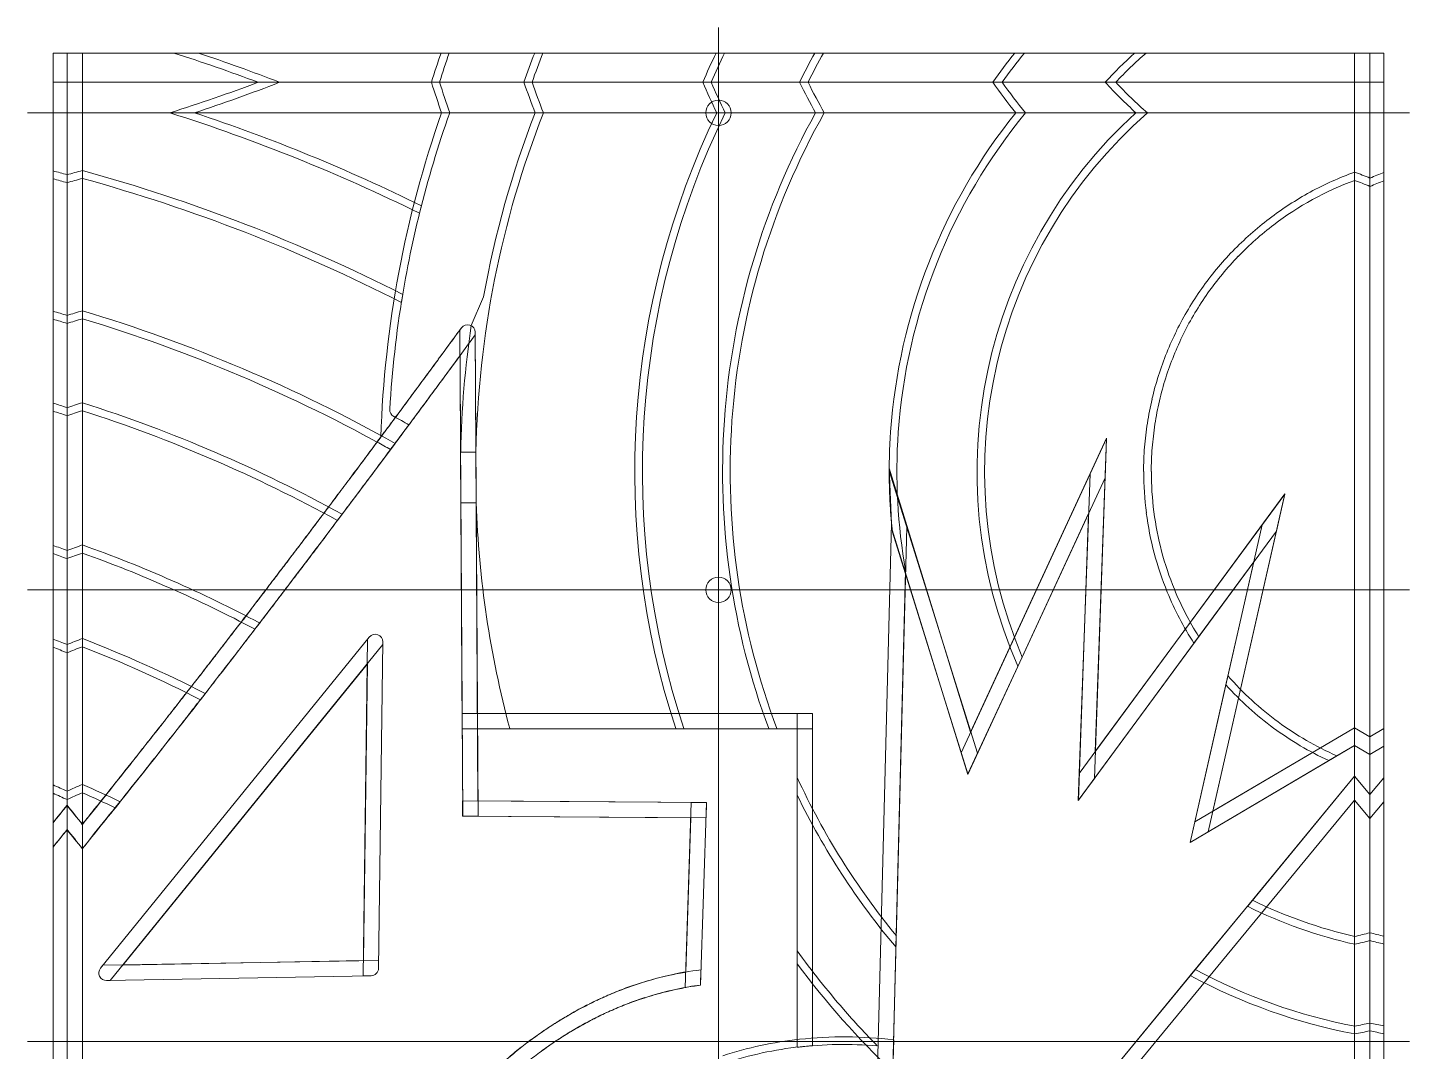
# Model space of a CAD drawing. Header units: millimetres. Extents: x 23331 to 24417, y -3758 to -2124.
# Drawn here: x 23331 to 24417, y -2928 to -2124 of the extents above; entities that cross this region are included whole.
import ezdxf

# ---------------------------------------------------------------- set-up
doc = ezdxf.new("R2010")
doc.units = ezdxf.units.MM
for name, color, linetype, lineweight, true_color in [('black ... sub 1', 18, 'Continuous', 0, 0x000000), ('black ... sub 2', 18, 'Continuous', 0, 0x000000), ('black ... sub 3', 18, 'Continuous', 0, 0x000000), ('black ... sub 4', 18, 'Continuous', 0, 0x000000), ('black ... sub 5', 18, 'Continuous', 0, 0x000000), ('black ... sub 6', 18, 'Continuous', 0, 0x000000), ('layer 1', 160, 'Continuous', 0, 0x0055ff), ('layer 2', 215, 'Continuous', 0, 0xa349a4), ('layer 3', 2, 'Continuous', 0, 0xffff00), ('layer 4', 253, 'Continuous', 0, 0xa0a0a4), ('layer 5', 9, 'Continuous', 0, 0xc0c0c0), ('layer 8', 3, 'Continuous', 0, 0x00ff00)]:
    doc.layers.add(name, color=color, linetype=linetype, lineweight=lineweight, true_color=true_color)

msp = doc.modelspace()

# ---------------------------------------------------------------- linework, layer by layer
at = {"layer": 'black ... sub 1'}
for p, q in [((23350.8, -2143.6), (23465, -2143.6)), ((23350.8, -2242.5), (23350.8, -2143.6)), ((23871.9, -2143.6), (23956.4, -2143.6)), ((23361.8, -2245.6), (23361.8, -2166.6)), ((23361.8, -2166.6), (23528.7, -2166.6)), ((23861.4, -2166.6), (23944.2, -2166.6)), ((23373.8, -2190.6), (23462, -2190.6)), ((23373.8, -2242.2), (23373.8, -2190.6)), ((23872.4, -2190.6), (23956.9, -2190.6)), ((23350.8, -2346.6), (23350.8, -2425.1)), ((23361.8, -2349.9), (23361.8, -2428.7)), ((23373.8, -2424.8), (23373.8, -2346.3)), ((23574.4, -2511.1), (23619.7, -2450.5)), ((23671.4, -2497.2), (23683.4, -2497.2)), ((23672.4, -2674.8), (23671.4, -2497.2)), ((23709.8, -2674.8), (23672.4, -2674.8)), ((23919.6, -2674.8), (23840.2, -2674.8)), ((23935.6, -2713.1), (23935.6, -2859.6)), ((24013.5, -2837.6), (24010.8, -2944.5))]:
    msp.add_line(p, q, dxfattribs=at)
for centre, radius, start, end in [((23021.6, -3471.5), 1400, 68.7618, 71.5339), ((24458, -2424.7), 650, 154.3755, 156.6038), ((24458, -2424.7), 575, 150.7318, 153.3269), ((23021.6, -861.7), 1400, 288.3365, 291.2382), ((24458, -1908.5), 650, 203.3962, 205.7223), ((24458, -1908.5), 575, 206.6731, 209.3825), ((23021.6, -3519.5), 1400, 63.7721, 71.6635), ((24458, -2472.7), 650, 154.2777, 198.1102), ((24458, -2472.7), 575, 150.6175, 175.9999), ((22997.6, -3519.5), 1325, 74.0437, 74.5379), ((23726, -3519.5), 1325, 105.4173, 105.9563), ((23021.6, -3519.5), 1325, 62.9304, 74.5827), ((24458, -2472.7), 844, 165.6582, 170.9294), ((22997.6, -3519.5), 1225, 72.7018, 73.2399), ((23726, -3519.5), 1225, 106.7112, 107.2982), ((23021.6, -3519.5), 1225, 60.7732, 73.2888), ((22997.6, -3519.5), 1150, 71.5343, 72.1112), ((23726, -3519.5), 1150, 107.8365, 108.4657), ((23021.6, -3519.5), 1150, 61.2687, 72.1635), ((24458, -2472.7), 575, 176.0001, 200.5724), ((24458, -2472.7), 775, 181.8097, 195.1121), ((24458, -2472.7), 575, 204.7071, 219.3835), ((24458, -2472.7), 650, 216.5219, 226.5332)]:
    msp.add_arc(centre, radius, start, end, dxfattribs=at)
at = {"layer": 'black ... sub 2'}
for p, q in [((23655.8, -2143.6), (23735.8, -2143.6)), ((23648.1, -2166.6), (23727.2, -2166.6)), ((23656.2, -2190.6), (23736.1, -2190.6)), ((23671.1, -2457.4), (23670.7, -2381.4)), ((23605.5, -2449.5), (23608.4, -2445.5)), ((23671.1, -2457.4), (23683.1, -2457.4)), ((23947.6, -2662.8), (23672.4, -2662.8)), ((23672.4, -2674.8), (23672.4, -2662.8)), ((23947.6, -2674.8), (23947.6, -2662.8)), ((23672.4, -2674.8), (23947.6, -2674.8))]:
    msp.add_line(p, q, dxfattribs=at)
for centre, radius, start, end in [((24458, -2424.7), 850, 160.687, 162.3219), ((24458, -2424.7), 775, 158.732, 160.5458), ((24458, -1908.5), 850, 197.6781, 199.3844), ((24458, -1908.5), 775, 199.4542, 201.3474), ((24458, -2472.7), 850, 160.6156, 178.1654), ((24458, -2472.7), 775, 158.6526, 178.8672), ((11311.8, 6688), 15329.6, 323.62268, 323.72729), ((11744.5, 6369.2), 14792.1, 323.56379, 323.62268), ((11945.7, 6220.8), 14542.1, 323.50283, 323.56379), ((12326.6, 5938.9), 14068.2, 323.36746, 323.50283), ((23021.6, -3519.5), 1219, 60.8099, 61.38)]:
    msp.add_arc(centre, radius, start, end, dxfattribs=at)
at = {"layer": 'black ... sub 3'}
for p, q in [((24178.7, -2446.7), (24064.4, -2693.8)), ((24178.7, -2446.7), (24177.6, -2477.6)), ((24008, -2472), (24021.8, -2516.1)), ((24069.7, -2710.9), (24177.6, -2477.6)), ((24319, -2490.2), (24157.2, -2710)), ((24319, -2490.2), (24312.4, -2519.5)), ((24009.8, -2513.5), (23992.4, -3194)), ((24004.8, -3179), (24021.8, -2516.1)), ((24156.4, -2731.3), (24312.4, -2519.5)), ((23935.6, -2662.8), (23947.6, -2662.8)), ((23935.6, -2662.8), (23935.6, -2925.1)), ((23947.6, -2662.8), (23947.6, -2923.9)), ((24373.8, -2674), (24248.1, -2748.1)), ((24373.8, -2674), (24385.8, -2681.1)), ((24373.8, -2687.9), (24373.8, -2674)), ((24396.8, -2674.6), (24385.8, -2681.1)), ((24385.8, -2695), (24385.8, -2681.1)), ((24396.8, -2688.5), (24396.8, -2674.6)), ((24244.4, -2764.2), (24373.8, -2687.9)), ((24385.8, -2695), (24373.8, -2687.9)), ((24385.8, -2695), (24396.8, -2688.5)), ((24064.4, -2693.8), (24069.7, -2710.9)), ((24157.2, -2710), (24156.4, -2731.3)), ((24248.1, -2748.1), (24244.4, -2764.2)), ((23388, -2863), (23389.8, -2860.8)), ((23606.7, -2856.9), (23389.8, -2860.8)), ((23606.7, -2856.9), (23606.6, -2863.1)), ((23860, -2864.3), (23859.6, -2876.3)), ((23392.8, -2872.8), (23600.7, -2869))]:
    msp.add_line(p, q, dxfattribs=at)
for centre, radius, start, end in [((24458, -2472.7), 450, 179.9016, 185.2016), ((23392.7, -2866.8), 6, 140.9278, 271.0451), ((23600.6, -2863), 6, 271.0451, 359.2334), ((23892.8, -3124.2), 261.9, 97.1939, 102.9205), ((23896.7, -3138.5), 276.8, 108.5502, 111.2605), ((23894.8, -3133), 271, 102.9205, 108.5502), ((23892.2, -3119.2), 245.1, 97.6428, 102.0169), ((23903.2, -3153.8), 293.5, 115.2332, 116.5258), ((23901.2, -3149.6), 288.8, 113.93, 115.2332), ((23899.8, -3146.4), 285.3, 111.2605, 113.93), ((23896.5, -3136.3), 262.8, 107.8759, 110.6727), ((23894.5, -3130), 256.1, 102.0169, 107.8759), ((23908.1, -3163.1), 303.9, 119.0598, 121.5312), ((23906.4, -3160.1), 300.5, 117.7978, 119.0598), ((23904.2, -3156), 295.8, 116.5258, 117.7978), ((23903.8, -3153.9), 281.8, 114.7538, 116.0758), ((23901.6, -3149.1), 276.5, 113.4192, 114.7538), ((23900, -3145.4), 272.5, 110.6727, 113.4192), ((23912.1, -3169.5), 311.5, 121.5312, 123.9723), ((23909.3, -3164.4), 293.6, 118.658, 121.165), ((23907.4, -3161), 289.8, 117.3728, 118.658), ((23905, -3156.3), 284.5, 116.0758, 117.3728), ((23914, -3172.4), 315, 126.3736, 128.7723), ((23913.6, -3171.9), 314.3, 123.9723, 126.3736), ((23915.6, -3174.7), 305.7, 123.6355, 126.0568), ((23913.8, -3171.9), 302.4, 121.165, 123.6355), ((23912.4, -3170.4), 312.5, 128.7723, 131.2242), ((23916.4, -3175.8), 307.1, 126.0568, 128.4727), ((23972.3, -3227.7), 304.7, 94.6477, 96.9155)]:
    msp.add_arc(centre, radius, start, end, dxfattribs=at)
at = {"layer": 'black ... sub 4'}
for p, q in [((23682.6, -2363.2), (23682.6, -2365.1)), ((24178.7, -2446.7), (24165.8, -2474.5)), ((24169.3, -2713.8), (24178.7, -2446.7)), ((24008, -2472), (24077.4, -2694.1)), ((24165.8, -2474.5), (24156.4, -2731.3)), ((24258.6, -2755.8), (24319, -2490.2)), ((24301.2, -2514.4), (24319, -2490.2)), ((24010.3, -2518.5), (24069.7, -2710.9)), ((24301.2, -2514.4), (24244.4, -2764.2)), ((23599.3, -2602.7), (23388, -2863)), ((23395.6, -2872.7), (23610, -2608.7)), ((23610, -2608.7), (23610, -2606.6)), ((24077.4, -2694.1), (24069.7, -2710.9)), ((24156.4, -2731.3), (24169.3, -2713.8)), ((23361.8, -2754.1), (23361.8, -2735)), ((23864.4, -2732.9), (23672.7, -2731.5)), ((23672.7, -2743.5), (23672.7, -2731.5)), ((23864.4, -2732.9), (23864, -2744.9)), ((23672.7, -2743.5), (23864, -2744.9)), ((23350.8, -2767.7), (23350.8, -2748.7)), ((23373.8, -2768.9), (23373.8, -2750)), ((24258.6, -2755.8), (24244.4, -2764.2)), ((23392.8, -2872.8), (23395.6, -2872.7)), ((24011.5, -2919.4), (24010.2, -2967.3))]:
    msp.add_line(p, q, dxfattribs=at)
for centre, radius, start, end in [((11078.5, 6859.5), 15607.1, 323.68053, 323.79303), ((11167.3, 6793.4), 15508.4, 323.67239, 323.80362), ((23676.6, -2363.2), 6, 0.3385, 143.793), ((11311.8, 6688), 15317.6, 323.62268, 323.68053), ((11744.5, 6369.2), 14780.1, 323.56379, 323.62268), ((11612.7, 6465.9), 14955.6, 323.61452, 323.67239), ((11945.7, 6220.8), 14530.1, 323.50283, 323.56379), ((11818, 6314.7), 14700.6, 323.5546, 323.61452), ((12326.6, 5938.9), 14056.2, 323.44085, 323.50283), ((12204.5, 6029.3), 14220.2, 323.49367, 323.5546), ((12340.7, 5928.4), 14050.7, 323.46246, 323.49367), ((12639, 5707.1), 13667.2, 323.37708, 323.4091), ((12461.7, 5838.7), 13888, 323.4091, 323.44085), ((12606.3, 5731.6), 13720.1, 323.39903, 323.431), ((12519.1, 5796.3), 13828.6, 323.431, 323.46246), ((12896.3, 5515.7), 13346.5, 323.31177, 323.34456), ((12725.8, 5642.6), 13559.1, 323.34456, 323.37708), ((12777.1, 5604.7), 13507.2, 323.36681, 323.39903), ((13145, 5330.2), 13036.3, 323.24488, 323.27846), ((12980.1, 5453.3), 13242.1, 323.27846, 323.31177), ((13025.6, 5419.8), 13197.5, 323.30111, 323.33409), ((12860.9, 5542.4), 13402.8, 323.33409, 323.36681), ((13226.3, 5269.5), 12934.9, 323.21077, 323.24488), ((13266.2, 5240.3), 12897.4, 323.23387, 323.26762), ((13106.6, 5359.4), 13096.5, 323.26762, 323.30111), ((24458, -2472.7), 450, 179.9016, 185.8386), ((13465.7, 5090.5), 12635.9, 323.14148, 323.1764), ((13386.6, 5149.7), 12734.7, 323.1764, 323.21077), ((13500.2, 5065.4), 12605.2, 323.16506, 323.1996), ((13344.8, 5181.6), 12799.2, 323.1996, 323.23387), ((13699.3, 4915.2), 12343.9, 323.07055, 323.10629), ((13622, 4973.2), 12440.5, 323.10629, 323.14148), ((13728.5, 4894.2), 12319.8, 323.09465, 323.12999), ((13576.8, 5007.9), 12509.4, 323.12999, 323.16506), ((13928, 4743.2), 12057.7, 322.99792, 323.03452), ((13852.3, 4800.2), 12152.5, 323.03452, 323.07055), ((13803.5, 4837.8), 12226, 323.05876, 323.09465), ((14078.1, 4630.1), 11869.7, 322.96103, 322.99792), ((14025.7, 4670.7), 11948, 322.98588, 323.0226), ((13952.1, 4726.1), 12040.1, 323.0226, 323.05876), ((14300.1, 4462.5), 11591.6, 322.88579, 322.92356), ((14152.5, 4574), 11776.6, 322.92356, 322.96103), ((14243.9, 4506.1), 11674.7, 322.91128, 322.94887), ((14171.6, 4560.7), 11765.3, 322.94887, 322.98588), ((14518.6, 4297), 11317.4, 322.80872, 322.84741), ((14373.3, 4407.1), 11499.8, 322.84741, 322.88579), ((14458.6, 4343.7), 11405.5, 322.83492, 322.8734), ((14387.4, 4397.6), 11494.8, 322.8734, 322.91128), ((14680.2, 4174.3), 11114.5, 322.7497, 322.76954), ((14644.4, 4201.5), 11159.5, 322.76954, 322.78917), ((14572.6, 4256), 11249.7, 322.78917, 322.80872), ((14600.1, 4236.5), 11228, 322.79614, 322.83492), ((14893.7, 4011.8), 10846.3, 322.66927, 322.68961), ((14858.3, 4038.8), 10890.8, 322.68961, 322.70973), ((14787.4, 4092.8), 10979.9, 322.70973, 322.72977), ((14751.8, 4119.9), 11024.7, 322.72977, 322.7497), ((14827.1, 4064), 10942.8, 322.71703, 322.737), ((14757.4, 4117), 11030.4, 322.737, 322.75688), ((14722.5, 4143.5), 11074.2, 322.75688, 322.77655), ((14652.6, 4196.6), 11162, 322.77655, 322.79614), ((15017.3, 3917.5), 10690.8, 322.60753, 322.64884), ((14964.4, 3957.9), 10757.4, 322.64884, 322.66927), ((15034.1, 3906.1), 10682.5, 322.636, 322.65645), ((14965.3, 3958.7), 10769.1, 322.65645, 322.67682), ((14930.8, 3984.9), 10812.4, 322.67682, 322.69696), ((14861.8, 4037.6), 10899.2, 322.69696, 322.71703), ((15262, 3730.3), 10382.8, 322.48044, 322.56588), ((15157.2, 3810.6), 10514.7, 322.56588, 322.60753), ((15120.4, 3840.3), 10574, 322.55263, 322.636), ((15537.3, 3518.9), 10035.6, 322.39353, 322.48044), ((15391.6, 3632.6), 10232.4, 322.46787, 322.55263), ((15673.5, 3414), 9863.7, 322.30357, 322.39353), ((15525.8, 3529.5), 10063.1, 322.38024, 322.46787), ((23604, -2606.5), 6, 359.2334, 140.9278), ((15791.6, 3324.7), 9727.6, 322.29111, 322.38024), ((15943.4, 3205.5), 9522.7, 322.21201, 322.30357), ((15923.2, 3222.9), 9561.2, 322.19884, 322.29111), ((16175.9, 3025), 9228.3, 322.11766, 322.16505), ((16043.1, 3128.1), 9396.5, 322.16505, 322.21201), ((16184, 3020.6), 9231.2, 322.10494, 322.19884), ((16374, 2870.7), 8977.2, 322.02045, 322.06928), ((16242.1, 2973.5), 9144.4, 322.06928, 322.11766), ((16280.4, 2945.5), 9109, 322.05678, 322.10494), ((16570, 2717.5), 8728.4, 321.92069, 321.9708), ((16439.6, 2819.5), 8894, 321.9708, 322.02045), ((16408.9, 2845.4), 8946, 322.00817, 322.05678), ((16635, 2666.6), 8645.9, 321.86953, 321.92069), ((16600.5, 2695.5), 8702.8, 321.90851, 321.95857), ((16472.9, 2795.4), 8864.8, 321.95857, 322.00817), ((16861.4, 2488.7), 8357.9, 321.71157, 321.81787), ((16761.5, 2569.4), 8498.3, 321.69872, 321.90851), ((16764.4, 2565), 8481.4, 321.81787, 321.86953), ((17116.4, 2287.4), 8033.1, 321.60315, 321.71157), ((17307.8, 2135.7), 7788.9, 321.37246, 321.60315), ((17259.6, 2175.9), 7863.5, 321.48063, 321.69872), ((17504.3, 1981.2), 7550.8, 321.24411, 321.48063), ((17778.8, 1740.2), 7155.3, 321.14454, 321.28516), ((28944.8, 1740.2), 7155.3, 218.71484, 218.86822), ((17802.8, 1740.2), 7155.3, 321.13178, 321.37246), ((17983.5, 1596.5), 6936.3, 320.99732, 321.24411), ((17959.5, 1596.5), 6936.3, 321.01045, 321.15509), ((28764.1, 1596.5), 6936.3, 218.84491, 219.00268), ((23392.7, -2866.8), 6, 140.9278, 271.0451), ((23972, -3224.8), 307.9, 96.4422, 107.956), ((23972.3, -3227.7), 310.7, 82.762, 96.4422)]:
    msp.add_arc(centre, radius, start, end, dxfattribs=at)
at = {"layer": 'black ... sub 5'}
for p, q in [((23670.6, -2361.3), (23671.7, -2359.7)), ((23670.6, -2361.3), (23672.8, -2743.5)), ((23684.8, -2743.5), (23682.6, -2363.2)), ((23598, -2604.3), (23594.5, -2869.1)), ((23599.3, -2602.7), (23598, -2604.3)), ((23606.6, -2863.1), (23610, -2606.6)), ((24373.8, -2712.1), (23992.9, -3174.6)), ((24373.8, -2712.1), (24385.8, -2726.6)), ((24373.8, -2730.9), (24373.8, -2712.1)), ((24396.8, -2713.3), (24385.8, -2726.6)), ((24396.8, -2732.2), (24396.8, -2713.3)), ((23852.4, -2732.8), (23847.5, -2878.4)), ((23852.4, -2732.8), (23864.4, -2732.9)), ((23859.6, -2876.4), (23864.4, -2732.9)), ((23992.9, -3193.4), (24373.8, -2730.9)), ((24385.8, -2745.5), (24373.8, -2730.9)), ((24385.8, -2745.5), (24385.8, -2726.6)), ((24385.8, -2745.5), (24396.8, -2732.2)), ((23672.8, -2743.5), (23684.8, -2743.5)), ((23594.5, -2869.1), (23600.7, -2869))]:
    msp.add_line(p, q, dxfattribs=at)
for centre, radius, start, end in [((23676.6, -2363.2), 6, 0.3385, 143.7894), ((23604, -2606.5), 6, 359.2334, 140.9278), ((23600.6, -2863), 6, 271.0451, 359.2334), ((23894.8, -3133), 259, 97.8191, 100.5248)]:
    msp.add_arc(centre, radius, start, end, dxfattribs=at)
at = {"layer": 'black ... sub 6'}
for p, q in [((24106.6, -2143.6), (24209.8, -2143.6)), ((24089.4, -2166.6), (24185.9, -2166.6)), ((24107.4, -2190.6), (24210.9, -2190.6)), ((24373.8, -2687.9), (24373.8, -2237.3)), ((24385.8, -2695), (24385.8, -2241.9)), ((24396.8, -2688.5), (24396.8, -2237.7)), ((24010.5, -2520.2), (24069.9, -2710.3)), ((23350.8, -2530.7), (23350.8, -2610.8)), ((23361.8, -2615.1), (23361.8, -2534.7)), ((23373.8, -2610.4), (23373.8, -2530.4)), ((24294.5, -2543.7), (24247.5, -2607.6)), ((24272.6, -2640.4), (24294.5, -2543.7)), ((24112.4, -2618.5), (24069.9, -2710.3)), ((24373.8, -2687.9), (24353.5, -2699.9)), ((24373.8, -2687.9), (24385.8, -2695)), ((24396.8, -2688.5), (24385.8, -2695)), ((23350.8, -2719), (23350.8, -2767.8)), ((23361.8, -2754.2), (23361.8, -2724)), ((23373.8, -2769.1), (23373.8, -2718.6)), ((24244.6, -2868.9), (24293.4, -2809.7)), ((24373.8, -2838.2), (24373.8, -2914.8)), ((24385.8, -2912.3), (24385.8, -2835.2)), ((24396.8, -2914.6), (24396.8, -2837.9))]:
    msp.add_line(p, q, dxfattribs=at)
for centre, radius, start, end in [((24458, -2424.7), 450, 141.3397, 144.999), ((24458, -2424.7), 375, 131.4406, 136.5036), ((24458, -1908.5), 450, 215.001, 218.8235), ((24458, -1908.5), 375, 223.4964, 228.7908), ((24458, -2472.7), 450, 141.1765, 176.0001), ((24458, -2472.7), 375, 131.2092, 202.8661), ((24457.6, -2471.2), 248.5, 109.7022, 118.5261), ((24290, -2471.2), 248.5, 67.3298, 70.2978), ((24481.6, -2471.2), 248.5, 109.9474, 112.6702), ((24458.7, -2473.3), 250.8, 118.5261, 127.3086), ((24459.3, -2474.1), 251.8, 127.3086, 136.0382), ((24459.1, -2473.9), 251.6, 136.0382, 144.772), ((24458.1, -2473.2), 250.4, 144.772, 153.569), ((24456.1, -2472.2), 248.1, 153.569, 162.4055), ((24455.8, -2472.1), 247.8, 162.4055, 166.8362), ((24456.6, -2472.3), 248.6, 166.8362, 171.2599), ((24458, -2472.7), 450, 176, 186.0559), ((24457.6, -2472.5), 249.6, 171.2599, 175.6462), ((24461.3, -2472.7), 253.4, 175.6462, 180), ((24460.4, -2472.7), 252.4, 180, 187.3811), ((24456, -2473.3), 248, 187.3811, 194.8282), ((22997.6, -3519.5), 1050, 69.7021, 70.3407), ((23726, -3519.5), 1050, 109.6013, 110.2979), ((23021.6, -3519.5), 1050, 62.0815, 70.3987), ((24455.9, -2473.3), 247.9, 194.8282, 202.3012), ((24457.2, -2472.8), 249.3, 202.3012, 212.7363), ((15673.5, 3414), 9875.7, 322.10328, 322.5453), ((22997.6, -3519.5), 975, 68.063, 68.7582), ((23726, -3519.5), 975, 111.1788, 111.937), ((23021.6, -3519.5), 975, 62.8403, 68.8212), ((24459.4, -2471.4), 251.9, 222.1412, 233.6629), ((24458.3, -2472.7), 250.2, 233.6629, 245.2213), ((22997.6, -3519.5), 875, 65.3999, 66.1896), ((23726, -3519.5), 875, 113.7388, 114.6001), ((23021.6, -3519.5), 875, 64.1267, 66.2612), ((17802.8, 1740.2), 7167.3, 321.01291, 321.39039), ((17778.8, 1740.2), 7167.3, 321.02562, 321.16563), ((28944.8, 1740.2), 7167.3, 218.83437, 218.98709), ((24458, -2472.7), 375, 243.9693, 257.0295), ((24289.6, -2472.7), 375, 282.9705, 284.8594), ((24482, -2472.7), 375, 255.1406, 256.8727), ((24458, -2472.7), 450, 241.6972, 259.22), ((24289.6, -2472.7), 450, 280.78, 282.3396), ((24482, -2472.7), 450, 257.6604, 259.0903)]:
    msp.add_arc(centre, radius, start, end, dxfattribs=at)
at = {"layer": 'layer 1'}
for p, q in [((23729.3, -2143.6), (23878.6, -2143.6)), ((23949.5, -2143.6), (24114.3, -2143.6)), ((24200.8, -2143.6), (24396.8, -2143.6)), ((24396.8, -2244), (24396.8, -2143.6)), ((23720.9, -2166.6), (23868, -2166.6)), ((23937.5, -2166.6), (24096.7, -2166.6)), ((24177.7, -2166.6), (24385.8, -2166.6)), ((24385.8, -2248.5), (24385.8, -2166.6)), ((23729.7, -2190.6), (23879, -2190.6)), ((23950.1, -2190.6), (24115.1, -2190.6)), ((24201.9, -2190.6), (24373.8, -2190.6)), ((24373.8, -2243.7), (24373.8, -2190.6)), ((23679.4, -2357.8), (23689.2, -2335.3)), ((23672.4, -2674.8), (23671.1, -2457.4)), ((24164.6, -2505.7), (24109.1, -2625.8)), ((24156.7, -2730.9), (24164.6, -2505.7)), ((24020.9, -2550.7), (24013.3, -2846.7)), ((24251.3, -2602.4), (24156.7, -2730.9)), ((24244.4, -2764.2), (24274.2, -2633.2)), ((23846.5, -2674.8), (23672.4, -2674.8)), ((23935.6, -2674.8), (23913.2, -2674.8)), ((23935.6, -2727.1), (23935.6, -2674.8)), ((24359.8, -2696.2), (24244.4, -2764.2)), ((24289.5, -2814.5), (24373.8, -2712.1)), ((24385.8, -2726.6), (24373.8, -2712.1)), ((24373.8, -2844.3), (24373.8, -2712.1)), ((24385.8, -2726.6), (24396.8, -2713.3)), ((24396.8, -2844.1), (24396.8, -2713.3)), ((24385.8, -2841.4), (24385.8, -2726.6)), ((23935.6, -2925.1), (23935.6, -2849.4)), ((24160.1, -2971.6), (24248.5, -2864.2)), ((24373.8, -3047.6), (24373.8, -2908.7)), ((24385.8, -3045.7), (24385.8, -2906.2)), ((24396.8, -3047.5), (24396.8, -2908.5))]:
    msp.add_line(p, q, dxfattribs=at)
for centre, radius, start, end in [((24458, -2424.7), 781, 158.9032, 160.7012), ((24458, -2424.7), 644, 154.1192, 156.3726), ((24458, -2424.7), 581, 151.0628, 153.6238), ((24458, -2424.7), 444, 140.7176, 144.455), ((24458, -2424.7), 381, 132.4525, 137.3538), ((24458, -1908.5), 781, 199.2988, 201.1754), ((24458, -1908.5), 644, 203.6274, 205.9797), ((24458, -1908.5), 581, 206.3762, 209.0499), ((24458, -1908.5), 444, 215.545, 219.4493), ((24458, -1908.5), 381, 222.6462, 227.7707), ((24458, -2472.7), 781, 158.8246, 169.8666), ((24458, -2472.7), 644, 154.0203, 198.2849), ((24458, -2472.7), 581, 150.9501, 175.9999), ((24458, -2472.7), 444, 140.5507, 176.0001), ((24458, -2472.7), 381, 132.2293, 203.682), ((24458.7, -2473.3), 244.8, 110.2881, 127.3086), ((24288.9, -2473.3), 244.8, 66.6868, 69.7119), ((24482.7, -2473.3), 244.8, 110.5378, 113.3132), ((24459.3, -2474.1), 245.8, 127.3086, 136.0382), ((24459.1, -2473.9), 245.6, 136.0382, 144.772), ((24458.1, -2473.2), 244.4, 144.772, 153.569), ((24458, -2472.7), 787, 171.5997, 178.8728), ((24456.1, -2472.2), 242.1, 153.569, 162.4055), ((24455.8, -2472.1), 241.8, 162.4055, 166.8362), ((24456.6, -2472.3), 242.6, 166.8362, 171.2599), ((24458, -2472.7), 581, 176.0001, 200.3505), ((24458, -2472.7), 444, 176, 190.1186), ((24457.6, -2472.5), 243.6, 171.2599, 175.6462), ((24461.3, -2472.7), 247.4, 175.6462, 180), ((24460.4, -2472.7), 246.4, 180, 187.3811), ((24456, -2473.3), 242, 187.3811, 194.8282), ((24455.9, -2473.3), 241.9, 194.8282, 202.3012), ((24457.2, -2472.8), 243.3, 202.3012, 212.1957), ((24459.4, -2471.4), 245.9, 221.1543, 233.6629), ((24458.3, -2472.7), 244.2, 233.6629, 246.2018), ((24458, -2472.7), 581, 205.9628, 220.0632), ((24458, -2472.7), 381, 243.7538, 257.2373), ((24289.6, -2472.7), 381, 282.7627, 284.6202), ((24482, -2472.7), 381, 255.3798, 257.083), ((24458, -2472.7), 644, 215.7935, 220.9995), ((24458, -2472.7), 444, 241.8502, 259.0725), ((24458, -2472.7), 644, 221.0005, 224.4931), ((24289.6, -2472.7), 444, 280.9275, 282.509), ((24482, -2472.7), 444, 257.491, 258.9411), ((23972.3, -3227.7), 304.7, 85.0532, 96.9159)]:
    msp.add_arc(centre, radius, start, end, dxfattribs=at)
at = {"layer": 'layer 2'}
for p, q in [((23445.7, -2143.6), (23662.2, -2143.6)), ((23511.9, -2166.6), (23654.6, -2166.6)), ((23442.5, -2190.6), (23662.5, -2190.6)), ((23350.8, -2352.8), (23350.8, -2236.3)), ((23373.8, -2352.5), (23373.8, -2236)), ((23361.8, -2356.2), (23361.8, -2239.3)), ((23350.8, -2537.1), (23350.8, -2418.8)), ((23373.8, -2536.8), (23373.8, -2418.5)), ((23361.8, -2541.1), (23361.8, -2422.4)), ((23350.8, -2725.6), (23350.8, -2604.3)), ((23373.8, -2725.1), (23373.8, -2604)), ((23361.8, -2730.6), (23361.8, -2608.7))]:
    msp.add_line(p, q, dxfattribs=at)
for centre, radius, start, end in [((23021.6, -3471.5), 1394, 69.4057, 72.2872), ((24459.7, -2419.8), 844, 160.897, 162.5414), ((23021.6, -861.7), 1394, 287.5772, 290.5943), ((24459.7, -1913.4), 844, 197.4586, 199.1748), ((23021.6, -3519.5), 1394, 63.7192, 72.4228), ((24458, -2472.7), 844, 160.4722, 166.0748), ((22997.6, -3519.5), 1331, 74.1176, 74.6093), ((23726, -3519.5), 1331, 105.3461, 105.8824), ((23021.6, -3519.5), 1331, 63.0133, 74.6539), ((24458, -2472.7), 844, 170.5018, 176.6656), ((22997.6, -3519.5), 1219, 72.614, 73.155), ((23726, -3519.5), 1219, 106.7959, 107.386), ((23021.6, -3519.5), 1219, 60.8116, 73.2041), ((22997.6, -3519.5), 1156, 71.6336, 72.2071), ((23726, -3519.5), 1156, 107.7408, 108.3664), ((23021.6, -3519.5), 1156, 61.2261, 72.2592), ((23621.4, -2424), 6, 176.6656, 241.2981), ((23021.6, -3519.5), 1243, 60.668, 61.2981), ((12606.3, 5731.6), 13720.1, 323.39903, 323.431), ((12519.1, 5796.3), 13828.6, 323.431, 323.46608), ((12777.1, 5604.7), 13507.2, 323.36478, 323.39903), ((14680.2, 4174.3), 11126.5, 322.51672, 323.10043), ((22997.6, -3519.5), 1044, 69.5802, 70.2231), ((23726, -3519.5), 1044, 109.7186, 110.4198), ((23021.6, -3519.5), 1044, 62.1367, 70.2814), ((22997.6, -3519.5), 981, 68.2041, 68.8944), ((23726, -3519.5), 981, 111.043, 111.7959), ((23021.6, -3519.5), 981, 62.7749, 68.957), ((17116.4, 2287.4), 8045.1, 321.35162, 322.16624), ((22997.6, -3519.5), 869, 65.2187, 66.015), ((23726, -3519.5), 869, 113.9129, 114.7813), ((23021.6, -3519.5), 869, 64.2162, 66.0871)]:
    msp.add_arc(centre, radius, start, end, dxfattribs=at)
at = {"layer": 'layer 3'}
for p, q in [((24071.9, -2677.5), (24178.8, -2446.3)), ((24178.8, -2446.3), (24169.9, -2692.8)), ((24007.9, -2469.9), (24071.9, -2677.5)), ((24007.9, -2469.9), (24009.8, -2513.5)), ((24169.9, -2692.8), (24319, -2490.3)), ((24319, -2490.3), (24262.3, -2739.7)), ((23992.4, -3194), (24009.8, -2513.5)), ((24262.3, -2739.7), (24373.8, -2674)), ((24385.8, -2681.1), (24373.8, -2674)), ((24373.8, -2730.9), (24373.8, -2674)), ((24385.8, -2681.1), (24396.8, -2674.6)), ((24385.8, -2745.5), (24385.8, -2681.1)), ((24396.8, -2732.2), (24396.8, -2674.6)), ((24373.8, -2730.9), (23992.4, -3194)), ((24373.8, -2730.9), (24385.8, -2745.5)), ((24396.8, -2732.2), (24385.8, -2745.5))]:
    msp.add_line(p, q, dxfattribs=at)
at = {"layer": 'layer 4'}
for p, q in [((23682.6, -2363.1), (23684.7, -2731.5)), ((23597.8, -2623.7), (23405.5, -2860.6)), ((23594.7, -2857.1), (23597.8, -2623.7)), ((23361.8, -2949), (23361.8, -2734.9)), ((23684.7, -2731.5), (23864.4, -2732.9)), ((23864.4, -2732.9), (23859.6, -2876.4)), ((23350.8, -2948.9), (23350.8, -2748.6)), ((23373.8, -2749.8), (23373.9, -2949.1)), ((23405.5, -2860.6), (23594.7, -2857.1))]:
    msp.add_line(p, q, dxfattribs=at)
for centre, radius, start, end in [((11167.3, 6793.4), 15496.4, 323.67239, 323.7963), ((23676.6, -2363.2), 6, 0.3383, 143.7963), ((11612.7, 6465.9), 14943.6, 323.61452, 323.67239), ((11818, 6314.7), 14688.6, 323.5546, 323.61452), ((12204.5, 6029.3), 14208.2, 323.49367, 323.5546), ((12519.1, 5796.3), 13816.6, 323.431, 323.46246), ((12340.7, 5928.4), 14038.7, 323.46246, 323.49367), ((12777.1, 5604.7), 13495.2, 323.36681, 323.39903), ((12606.3, 5731.6), 13708.1, 323.39903, 323.431), ((13025.6, 5419.8), 13185.5, 323.30111, 323.33409), ((12860.9, 5542.4), 13390.8, 323.33409, 323.36681), ((13106.6, 5359.4), 13084.5, 323.26762, 323.30111), ((13344.8, 5181.6), 12787.2, 323.1996, 323.23387), ((13266.2, 5240.3), 12885.4, 323.23387, 323.26762), ((13576.8, 5007.9), 12497.4, 323.12999, 323.16506), ((13500.2, 5065.4), 12593.2, 323.16506, 323.1996), ((13803.5, 4837.8), 12214, 323.05876, 323.09465), ((13728.5, 4894.2), 12307.8, 323.09465, 323.12999), ((13952.1, 4726.1), 12028.1, 323.0226, 323.05876), ((14171.6, 4560.7), 11753.3, 322.94887, 322.98588), ((14025.7, 4670.7), 11936, 322.98588, 323.0226), ((14387.4, 4397.6), 11482.8, 322.8734, 322.91128), ((14243.9, 4506.1), 11662.7, 322.91128, 322.94887), ((14600.1, 4236.5), 11216, 322.79614, 322.83492), ((14458.6, 4343.7), 11393.5, 322.83492, 322.8734), ((14757.4, 4117), 11018.4, 322.737, 322.75688), ((14722.5, 4143.5), 11062.2, 322.75688, 322.77655), ((14652.6, 4196.6), 11150, 322.77655, 322.79614), ((14930.8, 3984.9), 10800.4, 322.67682, 322.69696), ((14861.8, 4037.6), 10887.2, 322.69696, 322.71703), ((14827.1, 4064), 10930.8, 322.71703, 322.737), ((15120.4, 3840.3), 10562, 322.55263, 322.636), ((15034.1, 3906.1), 10670.5, 322.636, 322.65645), ((14965.3, 3958.7), 10757.1, 322.65645, 322.67682), ((15391.6, 3632.6), 10220.4, 322.46787, 322.55263), ((15525.8, 3529.5), 10051.1, 322.38024, 322.46787), ((15791.6, 3324.7), 9715.6, 322.29111, 322.38024), ((15923.2, 3222.9), 9549.2, 322.19884, 322.29111), ((16184, 3020.6), 9219.2, 322.10494, 322.19884), ((16408.9, 2845.4), 8934, 322.00817, 322.05678), ((16280.4, 2945.5), 9097, 322.05678, 322.10494), ((16600.5, 2695.5), 8690.8, 321.90851, 321.95857), ((16472.9, 2795.4), 8852.8, 321.95857, 322.00817), ((16761.5, 2569.4), 8486.3, 321.69872, 321.90851), ((17259.6, 2175.9), 7851.5, 321.48063, 321.69872), ((17504.3, 1981.2), 7538.8, 321.24411, 321.48063), ((17962.4, 1600.1), 6924.3, 321.09479, 321.23994), ((28761.2, 1600.1), 6924.3, 218.76006, 218.91839), ((17983.5, 1596.5), 6924.3, 321.12008, 321.24411), ((23894.8, -3133), 259, 97.8191, 108.5502), ((23896.7, -3138.5), 264.8, 108.5502, 111.2605), ((23903.2, -3153.8), 281.5, 115.2332, 116.5258), ((23901.2, -3149.6), 276.8, 113.93, 115.2332), ((23899.8, -3146.4), 273.3, 111.2605, 113.93), ((23908.1, -3163.1), 291.9, 119.0598, 121.5312), ((23906.4, -3160.1), 288.5, 117.7978, 119.0598), ((23904.2, -3156), 283.8, 116.5258, 117.7978), ((23913.6, -3171.9), 302.3, 123.9723, 126.3736), ((23912.1, -3169.5), 299.5, 121.5312, 123.9723)]:
    msp.add_arc(centre, radius, start, end, dxfattribs=at)
at = {"layer": 'layer 5'}
for p, q in [((23599.3, -2602.7), (23388, -2863)), ((23606.6, -2863.1), (23610, -2606.6)), ((23672.3, -2662.8), (23947.6, -2662.8)), ((23672.8, -2743.5), (23672.3, -2662.8)), ((23947.6, -2662.8), (23947.6, -2923.9)), ((23852, -2744.8), (23672.8, -2743.5)), ((23852, -2744.8), (23848, -2866)), ((23392.8, -2872.8), (23600.7, -2869))]:
    msp.add_line(p, q, dxfattribs=at)
for centre, radius, start, end in [((23604, -2606.5), 6, 359.2334, 140.9278), ((23392.7, -2866.8), 6, 140.9278, 271.0451), ((23600.6, -2863), 6, 271.0451, 359.2334), ((23894.5, -3130), 268.1, 99.9992, 107.8759), ((23896.5, -3136.3), 274.8, 107.8759, 110.6727), ((23903.8, -3153.9), 293.8, 114.7538, 116.0758), ((23901.6, -3149.1), 288.5, 113.4192, 114.7538), ((23900, -3145.4), 284.5, 110.6727, 113.4192), ((23909.3, -3164.4), 305.6, 118.658, 121.165), ((23907.4, -3161), 301.8, 117.3728, 118.658), ((23905, -3156.3), 296.5, 116.0758, 117.3728), ((23915.6, -3174.7), 317.7, 123.6355, 126.0568), ((23913.8, -3171.9), 314.4, 121.165, 123.6355), ((23916.4, -3175.8), 319.1, 126.0568, 128.4727), ((23914.9, -3173.9), 316.7, 128.4727, 130.9425), ((23972, -3224.8), 301.9, 96.4422, 107.956), ((23972.3, -3227.7), 304.7, 94.6477, 96.4422)]:
    msp.add_arc(centre, radius, start, end, dxfattribs=at)
at = {"layer": 'layer 8'}
for p, q in [((23873.8, -3757.6), (23873.8, -2123.6)), ((23350.8, -2143.6), (24396.8, -2143.6)), ((23350.8, -3737.6), (23350.8, -2143.6)), ((23361.8, -3737.6), (23361.8, -2143.6)), ((23373.8, -3737.6), (23373.8, -2143.6)), ((24373.8, -2143.6), (24373.8, -3737.6)), ((24385.8, -2143.6), (24385.8, -3737.6)), ((24396.8, -2143.6), (24396.8, -3737.6)), ((23350.8, -2166.6), (24396.8, -2166.6)), ((23330.8, -2190.6), (24416.8, -2190.6)), ((23330.8, -2565.6), (24416.8, -2565.6)), ((23330.8, -2920.6), (24416.8, -2920.6))]:
    msp.add_line(p, q, dxfattribs=at)
for centre in [(23873.8, -2190.6), (23873.8, -2565.6)]:
    msp.add_circle(centre, 10, dxfattribs=at)

doc.saveas('drawing.dxf')
